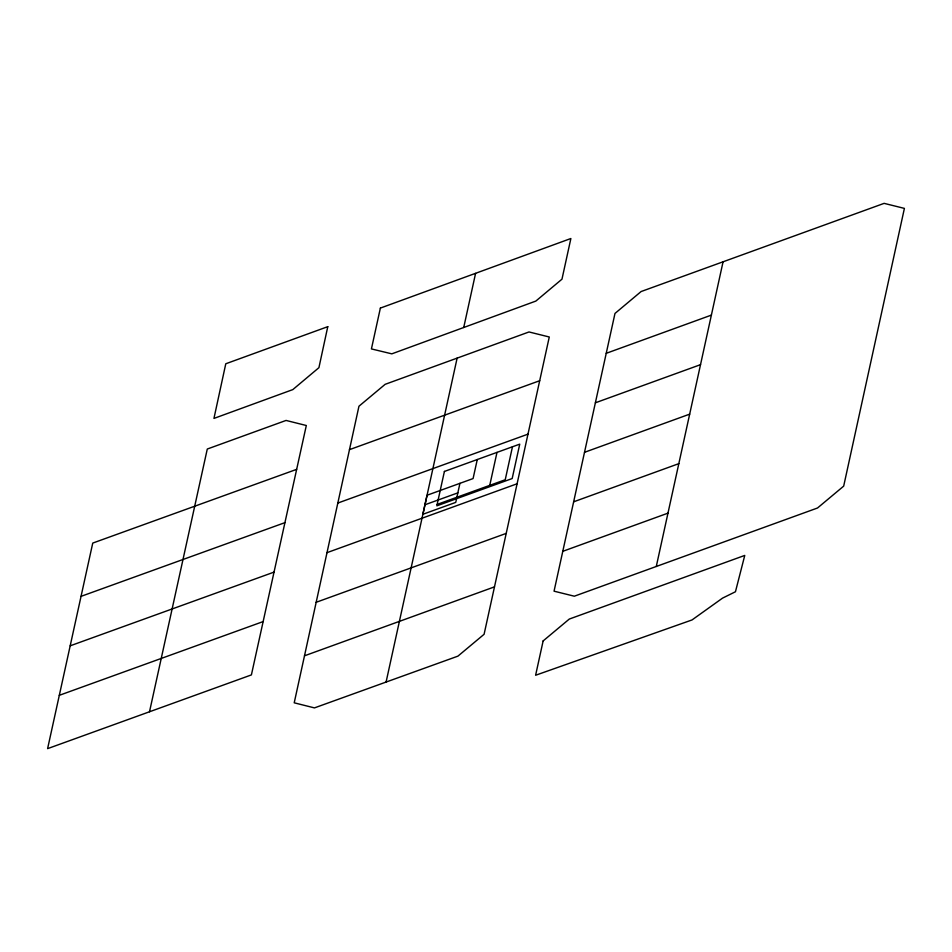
<?xml version="1.0" encoding="UTF-8"?>
<svg xmlns="http://www.w3.org/2000/svg" width="952" height="952" viewBox="0 0 952 952"><rect width="100%" height="100%" fill="white"/><g stroke="black" fill="none" stroke-linecap="round" stroke-linejoin="round"><path stroke-width="1.43" d="M304.497 655.809L358.952 406.23L385.155 384.322L529.014 331.962L549.28 336.996L484.092 634.282L457.924 656.142L314.457 707.895L294.216 702.814L304.497 655.809L494.469 586.872M296.643 469.36L92.749 543.08L47.6 748.641L251.399 674.908L306.318 425.508L286.064 420.439L207.286 449.035L149.512 711.751M386.084 682.06L457.127 358.119M463.731 327.5L475.572 273.391M512.462 446.785L505.226 479.748L437.147 504.417M562.787 551.315L554.052 591.18L574.33 596.202L817.518 507.999L843.686 486.127L904.4 208.393L884.122 203.359L641.112 291.538L614.98 313.446L562.787 551.315L667.971 513.152M656.285 566.464L723.068 261.8M459.935 483.342L455.746 502.382L422.878 514.294L427.067 495.242L473.084 478.57L477.273 459.53M489.745 485.353L496.992 452.39M606.245 353.311L711.382 315.112M349.443 449.665L539.701 380.717M595.381 402.803L700.553 364.652M584.516 452.307L689.688 414.144M573.651 501.811L678.824 463.648M316.135 602.307L506.214 533.394M337.829 503.049L527.991 434.148M81.039 596.357L284.922 522.648M424.973 504.762L457.841 492.862M327 552.66L517.103 483.771M70.21 645.813L274.033 572.116M263.133 621.585L59.286 695.329M327.774 326.667L318.92 367.674L292.811 389.606L213.95 418.416L225.779 363.771L327.774 326.667M380.372 308.091L371.423 348.92L391.819 353.846L535.845 301.082L561.977 279.174L570.879 238.512L380.372 308.091M543.14 640.922L535.607 675.254L692.033 619.942L722.556 598.118L735.456 591.751L744.761 555.421L569.308 619.05L543.14 640.922M444.405 471.442L436.837 505.833L512.176 478.547L519.744 444.144L444.405 471.442"/></g></svg>
